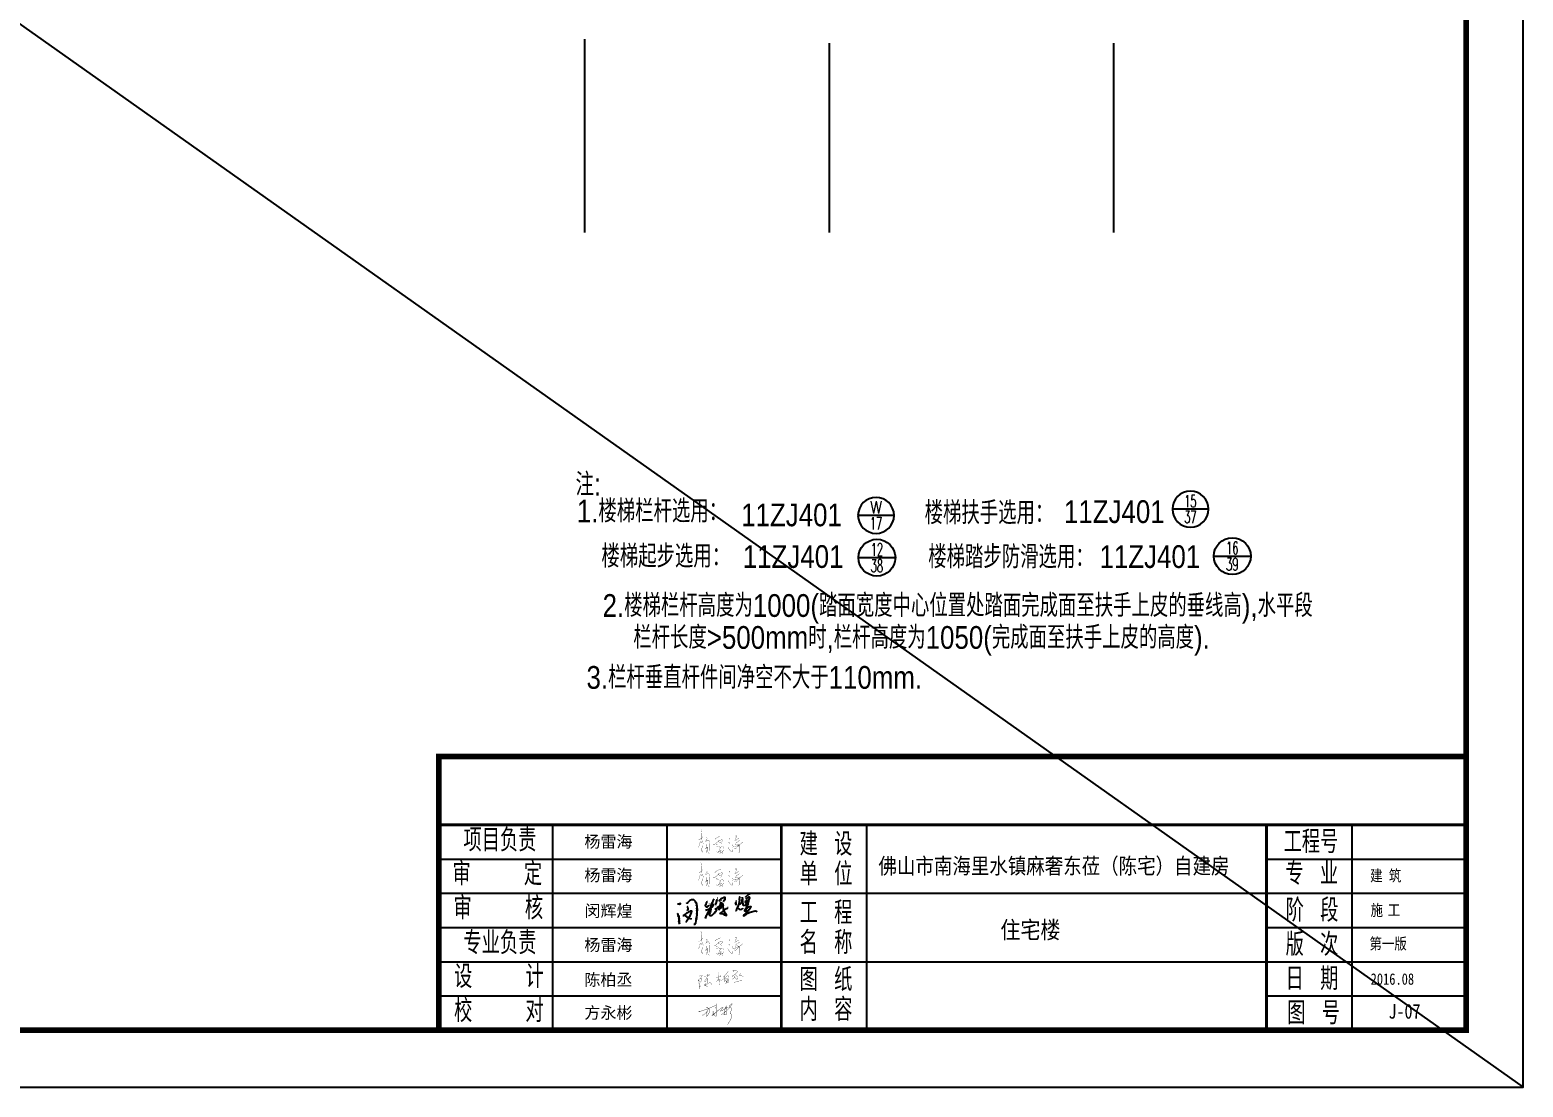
# Model space of a CAD drawing. Extents: x 2265485 to 2764500, y -717688 to -411246.
# Drawn here: x 2684800 to 2711040, y -669941 to -651358 of the extents above; entities that cross this region are included whole.
import ezdxf
from ezdxf.enums import TextEntityAlignment as Align

# ---------------------------------------------------------------- set-up
doc = ezdxf.new("R2010")
doc.units = 0
doc.header["$LTSCALE"] = 1000
doc.header["$MEASUREMENT"] = 0
doc.layers.get('0').update_dxf_attribs({"linetype": 'CONTINUOUS'})
for name, color, linetype in [('AXIS', 151, 'CONTINUOUS'), ('E_WINDOW', 140, 'CONTINUOUS'), ('fa-房名', 4, 'CONTINUOUS'), ('PUB_TEXT', 7, 'CONTINUOUS'), ('PUB_TITLE', 4, 'CONTINUOUS'), ('出图文字', 40, 'CONTINUOUS'), ('图签', 7, 'CONTINUOUS'), ('环宇图框', 4, 'CONTINUOUS')]:
    doc.layers.add(name, color=color, linetype=linetype)
doc.styles.add('_HZTXT', font='txt.shx', dxfattribs={"width": 0.8, "bigfont": 'HZTXT.shx'})
doc.styles.add('COMP', font='complex_.ttf', dxfattribs={"bigfont": 'hztxt'})
doc.styles.add('图签-黑体', font='simhei.ttf', dxfattribs={"width": 0.9})
doc.styles.add('宋体', font='')
doc.styles.add('景森细字体', font='景森细字型.SHX', dxfattribs={"width": 0.85, "bigfont": '景森汉字.shx'})
doc.styles.add('标注字体', font='', dxfattribs={"width": 0.8})
doc.styles.add('黑体', font='simhei.ttf')
doc.styles.get('宋体').set_extended_font_data('SimSun')
doc.styles.get('标注字体').set_extended_font_data('NSimSun')

# ---------------------------------------------------------------- blocks, each defined once
blk = doc.blocks.new('yangleihai')
at = {"linetype": 'Continuous', "const_width": 1}
for points in [[(68069.3, -124096.3), (68071.8, -124098.8), (68073.8, -124112.8), (68073.8, -124130.3)], [(68067.8, -124147.8), (68068.3, -124149.3), (68065.3, -124154.8), (68064.3, -124160.8), (68060.3, -124172.3), (68058.8, -124174.3), (68058.8, -124176.3)], [(68060.8, -124141.8), (68063.8, -124140.8), (68066.3, -124138.3), (68067.3, -124138.3), (68067.3, -124137.3), (68068.3, -124137.3), (68068.3, -124136.3), (68069.8, -124134.8), (68073.8, -124133.3), (68075.3, -124148.8)], [(68079.3, -124127.3), (68076.8, -124129.8), (68073.8, -124130.3), (68073.8, -124133.3)], [(68081.8, -124159.8), (68077.8, -124152.3), (68077.8, -124150.3), (68075.3, -124148.8), (68074.3, -124149.8), (68075.3, -124174.8), (68074.3, -124178.8), (68074.3, -124191.3), (68075.3, -124192.3)], [(68106.8, -124203.2), (68106.8, -124201.7), (68108.3, -124153.3), (68106.8, -124147.3), (68103.8, -124143.3), (68102.3, -124142.8), (68099.3, -124143.3), (68093.8, -124147.8), (68090.8, -124148.3), (68089.3, -124148.8)], [(68090.3, -124183.8), (68093.3, -124173.8), (68095.8, -124175.3), (68095.8, -124179.8), (68097.8, -124181.3), (68097.3, -124187.3), (68095.3, -124189.8), (68093.8, -124195.8), (68092.8, -124196.8), (68092.3, -124201.2)], [(68091.8, -124132.8), (68098.3, -124133.3), (68098.3, -124136.8), (68096.8, -124137.8), (68092.3, -124144.8), (68090.8, -124145.8), (68090.8, -124148.3)], [(68093.3, -124173.8), (68094.3, -124170.8), (68094.8, -124160.8)], [(68095.8, -124175.3), (68098.3, -124173.8), (68098.8, -124174.8), (68100.3, -124174.8), (68100.3, -124172.8), (68098.3, -124173.8)], [(68097.8, -124181.3), (68099.3, -124180.3), (68099.3, -124177.3), (68100.3, -124176.3), (68100.3, -124174.8)], [(68147.2, -124148.3), (68150.7, -124152.3), (68156.7, -124153.3), (68159.7, -124150.8), (68160.7, -124150.8), (68164.7, -124144.8), (68164.2, -124141.3), (68159.2, -124140.8), (68156.2, -124142.8), (68153.2, -124143.3), (68151.7, -124145.3), (68147.2, -124146.8), (68147.2, -124148.3), (68143.2, -124150.8), (68133.2, -124159.3), (68129.7, -124160.3), (68122.7, -124159.8)], [(68130.7, -124137.8), (68132.7, -124137.8), (68134.2, -124138.3)], [(68158.2, -124126.3), (68155.7, -124125.8), (68147.2, -124128.3), (68145.2, -124130.3), (68139.7, -124132.3), (68136.7, -124134.8), (68133.2, -124136.3), (68132.7, -124137.8)], [(68136.7, -124163.8), (68142.7, -124163.8)], [(68148.2, -124167.8), (68143.7, -124170.3), (68138.2, -124171.3)], [(68144.7, -124140.3), (68145.7, -124145.3), (68147.2, -124146.8)], [(68149.7, -124172.3), (68151.7, -124172.3), (68153.7, -124173.8), (68156.2, -124174.3), (68156.2, -124175.8), (68152.2, -124181.8), (68148.2, -124193.3)], [(68166.2, -124193.8), (68168.7, -124184.3), (68168.2, -124181.3), (68169.2, -124174.8), (68167.2, -124171.8), (68161.2, -124170.8), (68159.2, -124171.8), (68157.2, -124174.3), (68156.2, -124174.3)], [(68160.2, -124156.8), (68158.7, -124156.8), (68158.7, -124159.3), (68157.7, -124160.3)], [(68188.2, -124173.8), (68190.2, -124174.8), (68190.7, -124176.3), (68192.2, -124177.3), (68192.2, -124179.8), (68194.7, -124184.3), (68203.7, -124194.3), (68207.2, -124194.8), (68208.7, -124193.3), (68209.7, -124176.3), (68209.2, -124173.8)], [(68190.2, -124152.3), (68193.7, -124153.3), (68197.2, -124156.8), (68197.7, -124159.3)], [(68194.7, -124132.8), (68196.7, -124133.8), (68196.7, -124138.8)], [(68207.7, -124173.3), (68209.2, -124172.8), (68220.2, -124170.8), (68219.2, -124180.3), (68220.2, -124181.3), (68222.7, -124180.8), (68224.2, -124178.8), (68228.2, -124175.8), (68228.7, -124174.3), (68229.7, -124174.3), (68230.7, -124170.8), (68233.7, -124170.3), (68236.7, -124166.8)], [(68209.2, -124172.8), (68210.2, -124163.3)], [(68237.2, -124134.8), (68233.2, -124135.8), (68229.7, -124139.3), (68228.2, -124139.3), (68224.2, -124143.3), (68219.7, -124144.3), (68218.2, -124145.8)], [(68219.7, -124144.3), (68219.7, -124141.3), (68222.2, -124137.8), (68223.2, -124133.3), (68225.2, -124130.3), (68225.2, -124128.8), (68226.7, -124126.8), (68226.7, -124123.8), (68225.2, -124121.8), (68223.2, -124122.3), (68222.7, -124124.3)], [(68221.2, -124169.8), (68220.2, -124170.8)], [(68226.2, -124159.3), (68228.2, -124160.8), (68230.2, -124160.8), (68233.7, -124162.3), (68234.2, -124164.3), (68232.7, -124165.8), (68228.7, -124166.8), (68228.2, -124167.8), (68223.2, -124169.8), (68221.2, -124169.8), (68221.2, -124164.3), (68222.2, -124162.3), (68222.7, -124156.3), (68224.7, -124155.3), (68225.7, -124153.3), (68234.2, -124148.3), (68238.7, -124144.3), (68239.7, -124144.3), (68240.2, -124145.8), (68240.2, -124161.8), (68241.7, -124161.8), (68243.2, -124159.8), (68245.6, -124158.8), (68250.6, -124154.3), (68253.1, -124153.3), (68253.1, -124152.3), (68255.1, -124150.3)], [(68221.7, -124124.3), (68222.7, -124124.3), (68223.2, -124126.3)], [(68235.2, -124164.8), (68234.2, -124164.3)], [(68235.7, -124163.8), (68239.7, -124162.8), (68239.7, -124166.8), (68239.7, -124171.8), (68240.7, -124174.3), (68241.2, -124184.3), (68240.2, -124197.7), (68239.7, -124198.7), (68237.7, -124198.7), (68236.2, -124197.2), (68235.2, -124197.2)], [(68236.7, -124166.3), (68236.7, -124166.8), (68235.2, -124165.8), (68235.2, -124164.8), (68236.2, -124164.8), (68236.7, -124166.3), (68239.7, -124166.8)], [(68074.8, -124199.2), (68075.3, -124192.3), (68076.8, -124190.8), (68076.8, -124189.3)], [(68106.8, -124201.7), (68103.3, -124199.7), (68102.3, -124195.3), (68101.3, -124194.8), (68098.3, -124187.3), (68097.3, -124187.3)], [(68139.2, -124192.3), (68140.7, -124195.8), (68142.7, -124197.2), (68145.7, -124196.8), (68146.7, -124194.3), (68148.2, -124193.3), (68148.7, -124194.3), (68151.7, -124194.3), (68152.2, -124193.3), (68156.7, -124192.3)], [(68164.7, -124203.7), (68166.2, -124194.3), (68164.2, -124193.8), (68159.2, -124196.8), (68156.2, -124197.2), (68153.2, -124201.2), (68150.7, -124202.7)], [(68156.2, -124183.8), (68157.7, -124189.3), (68156.7, -124192.3), (68156.2, -124197.2)], [(68157.7, -124189.3), (68160.2, -124188.8), (68162.7, -124186.8)]]:
    blk.add_lwpolyline(points, dxfattribs=at)
blk = doc.blocks.new('chengbaicheng')
at = {"linetype": 'Continuous', "const_width": 1}
for points in [[(68218.2, -124379.1), (68216.7, -124379.6), (68214.7, -124377.6), (68216.2, -124376.1), (68219.2, -124376.1), (68218.2, -124379.1), (68220.2, -124378.6)], [(68223.2, -124395.1), (68223.2, -124393.6), (68224.7, -124392.1), (68225.7, -124392.1), (68233.7, -124383.1), (68233.7, -124379.6), (68232.7, -124378.1), (68227.2, -124376.1), (68219.2, -124376.1)], [(68063.3, -124422.6), (68062.3, -124422.6), (68062.3, -124419.6), (68064.8, -124417.1), (68065.8, -124418.1), (68065.8, -124419.6)], [(68067.8, -124432.6), (68068.8, -124431.1), (68068.8, -124428.1), (68067.8, -124427.1), (68067.8, -124424.6), (68067.3, -124420.1), (68065.8, -124419.6), (68063.3, -124422.6), (68062.8, -124429.6), (68064.3, -124432.1), (68067.8, -124432.6), (68068.3, -124445)], [(68068.8, -124428.1), (68071.8, -124427.1), (68072.8, -124425.1), (68074.8, -124423.6), (68077.3, -124418.1), (68077.3, -124411.6), (68072.8, -124411.1), (68070.8, -124411.6), (68069.3, -124413.1), (68066.8, -124413.6), (68065.3, -124415.1), (68064.8, -124417.1)], [(68066.3, -124399.6), (68066.3, -124401.1), (68068.8, -124401.6), (68068.8, -124399.6), (68069.8, -124398.1), (68077.8, -124396.6), (68077.8, -124398.1), (68079.3, -124399.1), (68075.8, -124405.6), (68073.8, -124407.1), (68072.8, -124411.1)], [(68067.8, -124424.6), (68066.8, -124424.6)], [(68071.3, -124445), (68071.8, -124442.6)], [(68079.3, -124398.6), (68080.3, -124396.6), (68077.8, -124396.6)], [(68089.3, -124403.6), (68091.3, -124404.1), (68097.8, -124400.1), (68103.3, -124399.6), (68102.8, -124403.1), (68101.3, -124405.1), (68099.8, -124409.6)], [(68091.3, -124424.6), (68089.3, -124425.6)], [(68095.3, -124438.6), (68095.8, -124437.1), (68098.8, -124436.1), (68099.3, -124435.1), (68102.3, -124434.6), (68102.8, -124443.1), (68101.3, -124447.5), (68098.8, -124447), (68096.3, -124443.6), (68096.3, -124441.6), (68095.3, -124438.6), (68093.3, -124438.6), (68092.8, -124441.6), (68090.3, -124441.6), (68090.3, -124439.1), (68091.8, -124438.1), (68093.3, -124438.6)], [(68101.3, -124420.6), (68097.3, -124421.1), (68094.8, -124423.1), (68094.8, -124424.1), (68091.3, -124424.6), (68091.8, -124420.6), (68096.3, -124415.1), (68098.8, -124410.1), (68099.8, -124409.6), (68102.3, -124411.6), (68100.8, -124416.1), (68101.3, -124418.6), (68101.3, -124420.6), (68102.3, -124423.1), (68101.8, -124426.1), (68102.8, -124432.6)], [(68095.8, -124437.1), (68094.8, -124436.1), (68094.8, -124434.6), (68092.3, -124434.6), (68091.8, -124438.1)], [(68096.3, -124441.6), (68098.3, -124441.6)], [(68101.3, -124418.6), (68105.3, -124417.6), (68104.8, -124412.6), (68102.3, -124411.6)], [(68121.2, -124439.6), (68121.7, -124435.1), (68117.3, -124430.6), (68111.8, -124430.1), (68102.8, -124432.6), (68102.3, -124434.6)], [(68104.8, -124397.6), (68109.8, -124397.6), (68111.8, -124396.1), (68110.8, -124394.1), (68108.3, -124391.6), (68105.3, -124391.6), (68104.8, -124397.6), (68103.3, -124399.6)], [(68104.3, -124391.1), (68105.3, -124391.6)], [(68140.7, -124409.1), (68142.2, -124409.1), (68145.7, -124406.1), (68149.7, -124404.6), (68153.2, -124404.6), (68153.7, -124410.6), (68152.7, -124411.6), (68152.7, -124413.1), (68150.7, -124414.6)], [(68147.2, -124419.6), (68148.2, -124415.1), (68150.7, -124414.6), (68151.2, -124416.6), (68153.2, -124417.1), (68150.2, -124419.1), (68147.2, -124419.6), (68145.2, -124422.1), (68144.7, -124424.1), (68142.7, -124425.6), (68141.7, -124428.1)], [(68150.7, -124386.1), (68151.2, -124390.6), (68152.2, -124392.1), (68153.2, -124403.6), (68161.2, -124402.1)], [(68154.2, -124417.1), (68153.7, -124414.1), (68152.7, -124413.1)], [(68153.2, -124404.6), (68153.2, -124403.6)], [(68156.2, -124440.1), (68154.2, -124417.1), (68160.7, -124417.6), (68162.2, -124418.6), (68168.2, -124417.6), (68173.7, -124412.6), (68178.2, -124410.1), (68179.2, -124413.6), (68179.2, -124426.1)], [(68158.7, -124398.1), (68160.2, -124399.1), (68161.2, -124402.1), (68163.2, -124402.1)], [(68171.2, -124406.6), (68175.2, -124402.6), (68177.7, -124402.1), (68178.7, -124409.6), (68181.7, -124409.6)], [(68194.7, -124382.1), (68192.2, -124382.1), (68191.2, -124384.6), (68186.2, -124390.1), (68184.7, -124393.1), (68183.2, -124393.6), (68178.7, -124398.6), (68177.7, -124402.1)], [(68184.2, -124435.1), (68183.7, -124433.1), (68185.2, -124432.6), (68185.7, -124430.6), (68189.2, -124430.1), (68191.2, -124429.1), (68192.2, -124427.6), (68195.2, -124427.1), (68196.2, -124424.6), (68194.2, -124399.6), (68193.2, -124398.1), (68190.7, -124398.6), (68187.7, -124401.1), (68181.7, -124409.6), (68181.7, -124412.6), (68179.2, -124413.6)], [(68187.7, -124424.1), (68189.7, -124419.1), (68191.2, -124418.1), (68191.7, -124413.6), (68190.7, -124411.6), (68187.7, -124411.6), (68184.7, -124414.1), (68183.7, -124421.1), (68185.7, -124423.1), (68187.2, -124423.1), (68187.2, -124424.1), (68187.7, -124424.1), (68187.7, -124425.1), (68185.7, -124428.1), (68185.7, -124430.6)], [(68192.2, -124427.6), (68191.2, -124426.1), (68187.7, -124425.1)], [(68215.2, -124399.6), (68215.2, -124402.1), (68213.7, -124402.6), (68213.7, -124399.6), (68215.2, -124399.6), (68222.2, -124400.1), (68223.7, -124401.6), (68223.2, -124407.6), (68221.7, -124407.6), (68220.2, -124409.1), (68217.7, -124409.6), (68211.7, -124414.1)], [(68220.7, -124430.1), (68222.7, -124429.6), (68223.7, -124431.1)], [(68221.7, -124395.1), (68223.2, -124395.1), (68227.2, -124396.1), (68232.2, -124400.6), (68233.7, -124403.1), (68234.7, -124407.1), (68234.7, -124412.1), (68232.7, -124414.6), (68229.7, -124413.6), (68225.7, -124408.6), (68223.2, -124407.6)], [(68254.1, -124419.6), (68251.6, -124421.1), (68239.2, -124422.6), (68236.7, -124424.1), (68227.2, -124426.1), (68224.2, -124427.6), (68222.7, -124429.6)], [(68248.6, -124386.6), (68247.1, -124392.6), (68244.1, -124395.1), (68242.7, -124400.1), (68253.6, -124399.1), (68257.1, -124401.1), (68261.1, -124405.6)], [(68068.3, -124446.5), (68070.8, -124446.5), (68071.3, -124445), (68068.3, -124445), (68068.3, -124446.5), (68068.8, -124455)], [(68070.3, -124455), (68068.8, -124455), (68068.3, -124456.5)]]:
    blk.add_lwpolyline(points, dxfattribs=at)
blk = doc.blocks.new('方永彬')
at = {"linetype": 'Continuous', "const_width": 0.009}
for points in [[(0.407119, 0.439588), (0.394631, 0.439588), (0.389635, 0.434593), (0.374649, 0.437091), (0.374649, 0.4271), (0.389635, 0.429598), (0.404621, 0.429598), (0.407119, 0.439588), (0.449579, 0.447081), (0.464565, 0.454574), (0.499532, 0.462067), (0.519514, 0.472058), (0.604434, 0.499532), (0.60943, 0.504528), (0.631909, 0.509523), (0.636904, 0.514518), (0.654388, 0.514518), (0.649392, 0.494537), (0.624416, 0.454574), (0.621918, 0.437091)], [(0.474556, 0.337184), (0.484546, 0.327194), (0.494537, 0.324696), (0.519514, 0.337184), (0.541993, 0.354668), (0.541993, 0.359663), (0.546988, 0.359663), (0.604434, 0.419607), (0.60943, 0.434593), (0.621918, 0.437091), (0.621918, 0.419607), (0.616923, 0.417109), (0.594444, 0.332189), (0.594444, 0.297222), (0.599439, 0.292226), (0.611927, 0.294724), (0.614425, 0.302217), (0.624416, 0.307212), (0.626913, 0.317203), (0.636904, 0.324696), (0.649392, 0.349673), (0.659383, 0.357166), (0.659383, 0.364659), (0.676866, 0.39463), (0.689355, 0.437091), (0.689355, 0.479551), (0.676866, 0.507025), (0.66188, 0.519514), (0.66188, 0.527007), (0.681862, 0.529504), (0.691852, 0.536997), (0.701843, 0.536997), (0.704341, 0.541993), (0.724322, 0.546988), (0.766782, 0.569467), (0.779271, 0.571965), (0.831722, 0.596941), (0.876679, 0.611927), (0.891665, 0.611927), (0.891665, 0.57696)], [(0.586951, 0.569467), (0.626913, 0.551983), (0.649392, 0.5345), (0.659383, 0.532002), (0.664689, 0.521387), (0.654388, 0.514518)], [(0.799252, 0.377147), (0.804247, 0.377147), (0.804247, 0.38464), (0.809243, 0.389635), (0.814238, 0.4271), (0.80175, 0.429598), (0.784266, 0.419607), (0.784266, 0.397128), (0.796754, 0.377147), (0.799252, 0.377147), (0.799252, 0.362161), (0.786764, 0.349673), (0.781055, 0.326837), (0.771775, 0.322198), (0.779271, 0.322198), (0.781768, 0.327194), (0.784266, 0.339682), (0.791759, 0.337184), (0.791759, 0.332189), (0.796754, 0.332189), (0.809243, 0.344677), (0.819233, 0.347175), (0.831722, 0.329691), (0.859196, 0.307212), (0.874182, 0.299719), (0.891665, 0.299719), (0.896661, 0.312208), (0.899158, 0.349673), (0.904154, 0.357166), (0.904154, 0.4271), (0.906651, 0.444584), (0.906651, 0.556979), (0.901656, 0.574462), (0.891665, 0.57696), (0.884172, 0.571965), (0.861694, 0.529504)], [(0.896661, 0.666876), (0.904154, 0.66188), (0.899158, 0.621918), (0.891665, 0.611927)], [(0.906651, 0.444584), (0.924135, 0.447081), (0.924135, 0.452077), (0.931628, 0.454574), (0.949112, 0.474556), (0.9616, 0.479551), (0.974088, 0.494537), (0.981581, 0.494537), (0.996567, 0.509523), (1.00406, 0.509523), (1.00406, 0.514518), (1.059009, 0.549486), (1.076492, 0.556979), (1.088981, 0.556979), (1.086483, 0.541993), (1.07899, 0.539495), (1.064004, 0.517016), (1.049018, 0.507025), (1.049018, 0.50203), (1.009056, 0.462067), (1.009056, 0.444584), (1.039028, 0.452077), (1.051516, 0.462067), (1.069, 0.467063), (1.07899, 0.477053), (1.101469, 0.487044), (1.131441, 0.509523), (1.146427, 0.509523), (1.146427, 0.509523), (1.138934, 0.452077), (1.138934, 0.404621), (1.12145, 0.402123), (1.086483, 0.374649), (1.076492, 0.372151), (1.071497, 0.362161), (1.061507, 0.362161), (1.056511, 0.359663), (1.056511, 0.354668), (1.029037, 0.35217), (1.029037, 0.359663)], [(1.098971, 0.354668), (1.138934, 0.354668), (1.138934, 0.404621), (1.138934, 0.422105), (1.15392, 0.424602), (1.171404, 0.442086), (1.193883, 0.454574), (1.19638, 0.382142), (1.18639, 0.359663), (1.178897, 0.35217), (1.146427, 0.349673), (1.13951, 0.354284), (1.136436, 0.329691)], [(1.193883, 0.454574), (1.19638, 0.46956), (1.188887, 0.499532), (1.191385, 0.514518), (1.18639, 0.5345), (1.188887, 0.546988), (1.188887, 0.554481), (1.176399, 0.554481), (1.176399, 0.554481), (1.171404, 0.561974), (1.148925, 0.569467), (1.146427, 0.524509), (1.161413, 0.524509), (1.168906, 0.532002), (1.18639, 0.5345)], [(1.191385, 0.606932), (1.18639, 0.594443), (1.189351, 0.547054), (1.241338, 0.554481)], [(1.19638, 0.46956), (1.206371, 0.472058), (1.218859, 0.482049), (1.221357, 0.489542), (1.226352, 0.489542), (1.233845, 0.499532), (1.241338, 0.50203), (1.246333, 0.514518), (1.258822, 0.524509), (1.288794, 0.561974), (1.273808, 0.57696), (1.273808, 0.599439), (1.288794, 0.61942), (1.296287, 0.621918), (1.31377, 0.641899), (1.341245, 0.659383), (1.353733, 0.659383), (1.348738, 0.641899), (1.338747, 0.634406), (1.291291, 0.564471), (1.291291, 0.559476), (1.336249, 0.536997), (1.34624, 0.517016), (1.338747, 0.482049), (1.333752, 0.479551), (1.333752, 0.472058), (1.323761, 0.452077), (1.318766, 0.449579), (1.298784, 0.414612), (1.298784, 0.389635), (1.323761, 0.362161), (1.341245, 0.324696), (1.341245, 0.289729), (1.333752, 0.252264), (1.31377, 0.214799), (1.311273, 0.199813), (1.30378, 0.194817), (1.293789, 0.169841), (1.248831, 0.097409), (1.241338, 0.077427), (1.231348, 0.069934), (1.221357, 0.047455), (1.221357, 0.047455), (1.221357, 0.047455), (1.221357, 0.047455), (1.221357, 0.047455)], [(0.904154, 0.4271), (0.881675, 0.417109), (0.879177, 0.409616), (0.869186, 0.399626), (0.864191, 0.399626), (0.816736, 0.349673), (0.809243, 0.354668), (0.809243, 0.359663), (0.799252, 0.362161)]]:
    blk.add_lwpolyline(points, dxfattribs=at)
blk = doc.blocks.new('A$C07F9359A')
at = {"layer": '图签', "linetype": 'Continuous'}
for points in [[(1589, 673), (1559, 663), (1489, 596)], [(37, 450), (3, 447)], [(43, 457), (37, 457), (37, 450)], [(37, 450), (43, 450), (43, 457)], [(57, 457), (63, 457), (63, 463), (43, 457)], [(217, 480), (217, 473), (207, 473), (207, 480)], [(217, 480), (213, 483)], [(227, 393), (220, 390), (227, 343), (213, 300)], [(403, 483), (397, 510), (360, 543), (307, 543), (270, 530), (217, 480)], [(403, 483), (410, 483), (410, 473)], [(410, 473), (403, 477), (403, 483)], [(410, 473), (420, 450), (420, 427)], [(423, 417), (417, 420), (420, 427)], [(420, 427), (423, 417)], [(423, 417), (427, 360)], [(430, 343), (423, 347), (427, 360)], [(427, 360), (433, 357), (430, 343)], [(430, 330), (427, 310)], [(430, 343), (430, 330)], [(433, 310), (430, 330)], [(620, 427), (610, 417), (616, 410)], [(620, 443), (613, 440), (620, 427)], [(616, 410), (620, 427)], [(616, 410), (616, 403), (633, 390), (656, 393), (666, 407), (676, 407), (680, 420)], [(703, 343), (693, 343), (656, 323), (616, 310)], [(660, 500), (650, 500), (630, 473), (620, 443)], [(620, 443), (623, 433)], [(690, 430), (686, 423)], [(703, 343), (700, 323), (690, 313), (686, 300)], [(716, 367), (703, 343)], [(706, 457), (706, 450)], [(853, 347), (856, 323), (836, 283), (823, 273), (803, 243), (790, 237), (756, 203), (743, 197), (716, 197), (706, 207), (706, 237), (723, 273), (723, 283), (733, 297), (740, 340), (726, 337), (716, 327), (716, 320)], [(716, 367), (736, 370), (746, 383), (760, 390), (783, 423), (783, 460)], [(746, 433), (743, 417), (736, 417), (726, 387), (716, 380), (716, 367)], [(753, 447), (743, 443), (746, 433)], [(746, 433), (753, 437), (753, 447)], [(756, 467), (753, 447)], [(763, 480), (756, 477), (756, 467)], [(756, 467), (763, 470), (763, 480)], [(796, 570), (793, 553), (776, 526), (776, 513), (766, 500), (763, 480)], [(853, 347), (836, 337), (823, 337)], [(826, 407), (830, 403)], [(836, 457), (830, 417)], [(843, 467), (836, 467), (836, 457)], [(836, 457), (843, 460), (843, 467)], [(856, 516), (843, 467)], [(856, 357), (853, 363)], [(856, 357), (853, 347)], [(856, 516), (860, 516), (863, 530), (856, 526), (856, 516)], [(926, 410), (913, 407), (896, 383), (890, 383), (863, 357), (856, 357)], [(866, 546), (863, 546), (860, 533), (870, 536), (866, 546)], [(866, 553), (866, 546)], [(890, 583), (880, 580)], [(906, 347), (906, 330), (926, 337), (953, 373), (960, 373), (963, 387)], [(913, 357), (906, 353), (906, 347)], [(906, 347), (913, 350), (913, 357)], [(1013, 500), (1036, 546), (1046, 556), (1050, 596), (1023, 600), (963, 566), (946, 546), (940, 546), (910, 510)], [(926, 410), (926, 390), (916, 377), (913, 357)], [(933, 423), (926, 410)], [(953, 503), (933, 423)], [(933, 423), (950, 427), (950, 437), (980, 463), (980, 470), (990, 473), (990, 480)], [(963, 530), (956, 523)], [(966, 390), (960, 390), (963, 387)], [(963, 387), (966, 390)], [(966, 390), (973, 393), (973, 400)], [(973, 400), (970, 403)], [(973, 400), (983, 410), (990, 410)], [(990, 410), (990, 417), (1000, 423)], [(1000, 423), (1000, 410), (993, 410), (1006, 330), (1016, 317)], [(1000, 423), (1003, 450), (996, 450)], [(1016, 317), (1033, 320), (1036, 327), (1080, 353), (1090, 353), (1090, 363)], [(1110, 370), (1100, 367)], [(1320, 370), (1313, 367), (1300, 340), (1296, 320), (1280, 303), (1273, 303)], [(1283, 483), (1276, 480), (1276, 470)], [(1276, 470), (1283, 470)], [(1280, 457), (1276, 470)], [(1283, 470), (1280, 457)], [(1280, 457), (1280, 440), (1290, 440), (1293, 447)], [(1283, 526), (1293, 520)], [(1283, 500), (1283, 483)], [(1283, 470), (1283, 483)], [(1320, 383), (1306, 393)], [(1363, 590), (1356, 560), (1360, 536), (1346, 457), (1320, 383)], [(1320, 383), (1320, 370)], [(1320, 370), (1353, 343), (1386, 333), (1413, 337), (1436, 353), (1436, 360)], [(1370, 603), (1363, 603), (1363, 590)], [(1363, 590), (1370, 593), (1370, 603)], [(1413, 513), (1403, 480), (1380, 447), (1366, 450), (1363, 463)], [(1370, 610), (1370, 603)], [(1410, 603), (1410, 600)], [(1416, 523), (1413, 513)], [(1413, 513), (1420, 516), (1416, 523)], [(1463, 427), (1453, 417), (1446, 430), (1436, 526), (1430, 536), (1416, 533), (1416, 523)], [(1423, 600), (1426, 590), (1420, 556)], [(1420, 556), (1436, 556), (1436, 550), (1423, 540), (1420, 556)], [(1496, 337), (1489, 337), (1470, 313), (1470, 307), (1506, 297)], [(1476, 590), (1476, 586)], [(1483, 423), (1476, 423)], [(1486, 506), (1480, 506)], [(1483, 423), (1489, 423), (1496, 437)], [(1486, 433), (1483, 423)], [(1546, 530), (1486, 506)], [(1486, 506), (1486, 496), (1506, 477), (1516, 473)], [(1489, 440), (1486, 433)], [(1516, 473), (1503, 453), (1493, 450), (1489, 440)], [(1496, 437), (1489, 440)], [(1569, 530), (1586, 590), (1583, 606), (1563, 606), (1513, 576), (1496, 560)], [(1496, 437), (1509, 440), (1529, 460)], [(1503, 343), (1496, 343), (1496, 337)], [(1496, 337), (1506, 333)], [(1503, 343), (1506, 357)], [(1506, 333), (1503, 343)], [(1553, 463), (1549, 440), (1519, 390), (1519, 380), (1506, 377), (1506, 357)], [(1506, 357), (1539, 373), (1549, 383), (1559, 383), (1559, 390), (1586, 400), (1613, 400), (1613, 383), (1596, 367), (1593, 353), (1579, 337), (1563, 327), (1553, 307), (1536, 293), (1536, 283)], [(1506, 297), (1506, 333)], [(1516, 473), (1523, 490), (1543, 510), (1546, 530)], [(1529, 460), (1526, 467), (1519, 467)], [(1529, 460), (1553, 463)], [(1569, 530), (1546, 530)], [(1553, 463), (1559, 500)], [(1559, 500), (1556, 510), (1566, 510)], [(1566, 510), (1559, 500)], [(1566, 510), (1569, 530)], [(0, 247), (0, 240), (7, 240), (10, 217)], [(7, 260), (7, 257)], [(10, 217), (10, 207), (17, 203)], [(17, 203), (17, 213)], [(17, 203), (20, 190)], [(23, 177), (17, 180), (20, 190)], [(20, 190), (30, 190), (30, 177)], [(30, 177), (23, 177)], [(23, 177), (23, 170)], [(23, 170), (33, 170)], [(33, 163), (27, 163), (23, 170)], [(33, 150), (27, 147), (27, 137), (37, 133)], [(33, 170), (30, 177)], [(37, 133), (37, 117), (30, 117), (30, 100), (37, 97)], [(33, 170), (33, 163)], [(33, 163), (33, 150)], [(37, 133), (33, 150)], [(40, 87), (33, 83), (33, 77)], [(33, 77), (40, 77)], [(33, 67), (33, 77)], [(40, 67), (33, 67)], [(33, 67), (37, 57)], [(37, 57), (33, 43), (40, 40), (37, 30), (43, 13)], [(37, 97), (40, 103)], [(37, 97), (40, 87)], [(37, 57), (43, 60), (40, 67)], [(40, 77), (40, 87)], [(40, 77), (40, 67)], [(293, 237), (303, 247), (313, 297), (280, 297), (263, 283), (253, 283), (227, 270), (220, 260), (207, 257), (157, 217), (140, 197), (120, 190)], [(247, 143), (213, 160), (200, 177), (190, 180), (183, 193), (177, 193), (173, 203)], [(177, 77), (177, 73)], [(243, 137), (200, 70), (187, 57), (180, 57)], [(287, 227), (270, 193), (270, 183), (263, 170), (253, 163), (253, 150), (247, 143)], [(247, 143), (263, 140), (270, 133), (307, 130)], [(293, 237), (287, 237), (287, 227)], [(287, 227), (293, 227), (293, 237)], [(410, 113), (410, 103), (403, 100), (397, 27), (380, 3), (357, 0)], [(417, 150), (410, 147), (410, 133)], [(410, 133), (420, 133)], [(410, 123), (410, 133)], [(417, 123), (410, 123)], [(410, 123), (410, 113)], [(410, 113), (417, 117), (417, 123)], [(423, 190), (417, 187), (417, 173)], [(417, 173), (427, 180), (423, 190)], [(417, 173), (417, 150)], [(420, 133), (417, 150)], [(420, 133), (417, 123)], [(427, 270), (423, 257)], [(423, 257), (433, 257), (433, 267), (427, 270)], [(423, 257), (423, 247)], [(423, 247), (423, 233)], [(423, 233), (423, 247)], [(423, 233), (430, 223), (423, 217), (423, 190)], [(427, 310), (433, 310)], [(427, 300), (427, 310)], [(433, 300), (427, 300)], [(427, 300), (427, 287)], [(427, 287), (433, 290), (433, 300)], [(427, 287), (427, 270)], [(433, 310), (433, 300)], [(616, 160), (620, 150), (613, 147)], [(613, 147), (616, 160)], [(613, 147), (616, 133)], [(680, 287), (676, 273), (670, 273), (670, 263), (650, 237), (643, 213), (630, 200), (626, 177), (620, 177), (616, 160)], [(686, 300), (680, 297), (680, 287)], [(680, 287), (686, 290), (686, 300)], [(710, 317), (710, 310)], [(946, 247), (926, 237)], [(1016, 303), (1003, 300), (996, 290), (990, 290), (953, 260), (946, 247)], [(946, 247), (996, 237), (1026, 217), (1076, 200), (1076, 217), (1046, 253), (1023, 300), (1016, 303)], [(1016, 317), (1016, 303)], [(1486, 240), (1463, 217), (1453, 197), (1480, 203), (1549, 250), (1596, 273), (1706, 303), (1739, 297), (1739, 287), (1723, 277)], [(1493, 247), (1486, 240)], [(1486, 240), (1493, 240), (1493, 247)], [(1526, 283), (1523, 273), (1509, 267), (1506, 257), (1493, 247)], [(1526, 283), (1506, 297)], [(1536, 283), (1526, 283)], [(1536, 283), (1553, 283)]]:
    blk.add_lwpolyline(points, dxfattribs=at)
blk = doc.blocks.new('vcfgvc')
at = {"layer": '环宇图框'}
for p, q in [((-9027, 18), (-9027, 2425)), ((0, 7), (0, 2432)), ((-8024, 25), (-8024, 1823)), ((-8024, 18), (-8024, 1816)), ((-7021, 25), (-7021, 1823)), ((-7021, 18), (-7021, 1816)), ((-6018, 18), (-6018, 1823)), ((-6018, 11), (-6018, 1816)), ((-5266, 25), (-5266, 1823)), ((-1755, 25), (-1755, 1823)), ((-1003, 25), (-1003, 1823)), ((-9027, 1522), (-6018, 1522)), ((-1755, 1522), (0, 1522)), ((-9027, 1222), (0, 1222)), ((-9027, 921), (-6018, 921)), ((-1755, 921), (0, 921)), ((-9027, 620), (0, 620)), ((-9027, 319), (-6018, 319)), ((-1755, 319), (0, 319)), ((-1755, 18), (0, 18))]:
    blk.add_line(p, q, dxfattribs=at)
for points, const_width in [([(-9027, 25), (-9027, 2425), (0, 2425)], 50.1), ([(-9027, 1823), (0, 1823)], 25.1), ([(-6018, 1823), (-6018, 25)], 25.1), ([(-6018, 1816), (-6018, 18)], 25.1), ([(-1755, 1823), (-1755, 25)], 25.1)]:
    blk.add_lwpolyline(points, dxfattribs=dict(at, const_width=const_width))
blk.add_lwpolyline([(-9027, 2425), (0, 2425), (0, 18), (-9027, 18)], close=True, dxfattribs=at)
at = {"xscale": 2, "yscale": 2, "zscale": 2}
for name, p in [('yangleihai', (-142864, 249974)), ('yangleihai', (-142864, 249683)), ('yangleihai', (-142864, 249081)), ('chengbaicheng', (-142873, 249295))]:
    blk.add_blockref(name, p, dxfattribs=at)
at = {"linetype": 'Continuous', "xscale": 300.0000000000001, "yscale": 300.0000000000001, "zscale": 300.0000000000001}
blk.add_blockref('方永彬', (-6856, 52), dxfattribs=at)
at = {"layer": '图签', "xscale": 0.4, "yscale": 0.4, "zscale": 0.4}
blk.add_blockref('A$C07F9359A', (-6930, 946), dxfattribs=at)
at = {"layer": 'PUB_TEXT', "style": '宋体'}
for s, p in [('杨雷海', (-7748, 1624)), ('杨雷海', (-7748, 1329)), ('杨雷海', (-7748, 716)), ('陈柏丞', (-7748, 410)), ('方永彬', (-7748, 120))]:
    blk.add_text(s, height=103.3, dxfattribs=at).set_placement(p)
at = {"layer": '图签', "style": '宋体'}
blk.add_text('闵辉煌', height=103.3, dxfattribs=at).set_placement((-7747, 1015))
at = {"layer": '环宇图框'}
for s, height, style, width, p in [('项目负责', 200.6, '_HZTXT', 0.8, (-8811, 1589)), ('建 设', 200.6, '_HZTXT', 0.8, (-5857, 1553)), ('工程号', 200.6, '_HZTXT', 0.8, (-1605, 1574)), ('审   定', 200.6, '_HZTXT', 0.8, (-8907, 1292)), ('单 位', 200.6, '_HZTXT', 0.8, (-5857, 1290)), ('佛山市南海里水镇麻奢东莅（陈宅）自建房', 140, '黑体', 0.85, (-5164, 1392)), ('专 业', 200.6, '_HZTXT', 0.8, (-1589, 1296)), ('建 筑', 100.3, '图签-黑体', 0.8, (-844, 1327)), ('审   核', 200.6, '_HZTXT', 0.8, (-8898, 991)), ('阶 段', 200.6, '_HZTXT', 0.8, (-1587, 972)), ('工 程', 200.6, '_HZTXT', 0.8, (-5857, 951)), ('施', 100, '图签-黑体', 0.8, (-840, 1024)), ('工', 100, '图签-黑体', 0.8, (-689, 1024)), ('住宅楼', 151.6, '黑体', 0.85, (-4093, 824)), ('专业负责', 200.6, '_HZTXT', 0.8, (-8811, 686)), ('名 称', 200.6, '_HZTXT', 0.8, (-5857, 688)), ('版 次', 200.6, '_HZTXT', 0.8, (-1587, 672)), ('第一版 ', 100.3, '图签-黑体', 0.8, (-850, 729)), ('设   计', 200.6, '_HZTXT', 0.8, (-8893, 390)), ('图 纸', 200.6, '_HZTXT', 0.8, (-5857, 363)), ('日 期', 200.6, '_HZTXT', 0.8, (-1587, 371)), ('2016.08', 100.3, '图签-黑体', 0.8, (-840, 418)), ('校   对', 200.6, '_HZTXT', 0.8, (-8893, 89)), ('内 容', 200.6, '_HZTXT', 0.8, (-5857, 100)), ('图 号', 200.6, '_HZTXT', 0.8, (-1573, 70))]:
    blk.add_text(s, height=height, dxfattribs=dict(at, style=style, width=width)).set_placement(p)
blk = doc.blocks.new('_INDEX')
blk.add_line((-0.5, 0), (0.5, 0))
blk.add_circle((0, 0), 0.5)
at = {"style": 'COMP'}
for tag, width, p, p2 in [('1', 1.388087, (-0.17, 0.05), (0.17, 0.05)), ('-', 0.84274, (-0.17, -0.39), (0.17, -0.39))]:
    blk.add_attdef(tag, text='', height=0.34, dxfattribs=dict(at, width=width)).set_placement(p, p2, align=Align.FIT)

msp = doc.modelspace()

# ---------------------------------------------------------------- linework, layer by layer
at = {"layer": 'AXIS'}
for p, q in [((2694544.1, -651521.6), (2694544.1, -654921.8)), ((2698844.1, -651592.2), (2698844.1, -654921.8)), ((2703844.1, -651592.2), (2703844.1, -654921.8))]:
    msp.add_line(p, q, dxfattribs=at)
at = {"layer": 'E_WINDOW'}
msp.add_line((2651640, -627941.2), (2711040, -669941.2), dxfattribs=at)
at = {"layer": 'PUB_TITLE'}
msp.add_lwpolyline([(2651640, -669941.2), (2711040, -669941.2), (2711040, -627941.2), (2651640, -627941.2)], close=True, dxfattribs=at)
at = {"layer": 'PUB_TITLE', "color": 7}
msp.add_lwpolyline([(2651640, -669941.2), (2711040, -669941.2), (2711040, -627941.2), (2651640, -627941.2)], close=True, dxfattribs=at)
at = {"layer": 'PUB_TITLE', "const_width": 100}
msp.add_lwpolyline([(2654140, -668941.2), (2710040, -668941.2), (2710040, -628941.2), (2654140, -628941.2)], close=True, dxfattribs=at)
at = {"layer": 'PUB_TITLE', "color": 7, "const_width": 100}
msp.add_lwpolyline([(2654140, -668941.2), (2710040, -668941.2), (2710040, -628941.2), (2654140, -628941.2)], close=True, dxfattribs=at)

# ---------------------------------------------------------------- block references
at = {"xscale": 2, "yscale": 2, "zscale": 2}
msp.add_blockref('vcfgvc', (2710040, -668977.1), dxfattribs=at)
at = {"layer": 'fa-房名', "color": 4}
ref = msp.add_blockref('_INDEX', (2699668.8, -659891.7), dxfattribs=dict(at, xscale=-633.6000000002095, yscale=633.5999999998603, zscale=633.5999999999998))
ref.add_attrib('1', 'W', dxfattribs={"layer": '0', "height": 215.4, "style": 'COMP', "width": 0.877353}).set_placement((2699561.1, -659860), (2699776.5, -659860), align=Align.FIT)
ref.add_attrib('-', '17', dxfattribs={"layer": '0', "height": 215.42, "style": 'COMP', "width": 0.597514}).set_placement((2699561.1, -660138.8), (2699776.5, -660138.8), align=Align.FIT)
ref = msp.add_blockref('_INDEX', (2705193, -659781.2), dxfattribs=dict(at, xscale=-633.6000000002095, yscale=633.5999999998603, zscale=633.5999999999998))
ref.add_attrib('1', '15', dxfattribs={"layer": '0', "height": 215.42, "style": 'COMP', "width": 0.597514}).set_placement((2705085.3, -659749.6), (2705300.7, -659749.6), align=Align.FIT)
ref.add_attrib('-', '37', dxfattribs={"layer": '0', "height": 215.42, "style": 'COMP', "width": 0.524557}).set_placement((2705085.3, -660028.3), (2705300.7, -660028.3), align=Align.FIT)
ref = msp.add_blockref('_INDEX', (2699684.7, -660634.9), dxfattribs=dict(at, xscale=648.0000000001164, yscale=648.0000000001164, zscale=648.0000000001164))
ref.add_attrib('1', '12', dxfattribs={"layer": '0', "height": 220.32, "style": 'COMP', "width": 0.597514}).set_placement((2699574.5, -660602.5), (2699794.9, -660602.5), align=Align.FIT)
ref.add_attrib('-', '38', dxfattribs={"layer": '0', "height": 220.32, "style": 'COMP', "width": 0.524557}).set_placement((2699574.5, -660887.7), (2699794.9, -660887.7), align=Align.FIT)
ref = msp.add_blockref('_INDEX', (2705929.8, -660608.4), dxfattribs=dict(at, xscale=648.0000000001164, yscale=648.0000000001164, zscale=648.0000000001164))
ref.add_attrib('1', '16', dxfattribs={"layer": '0', "height": 220.32, "style": 'COMP', "width": 0.597514}).set_placement((2705819.6, -660576), (2706039.9, -660576), align=Align.FIT)
ref.add_attrib('-', '39', dxfattribs={"layer": '0', "height": 220.32, "style": 'COMP', "width": 0.524557}).set_placement((2705819.6, -660861.1), (2706039.9, -660861.1), align=Align.FIT)

# ---------------------------------------------------------------- texts
at = {"layer": 'fa-房名', "color": 4, "style": '景森细字体', "width": 0.85}
for s, p in [('注:', (2694613.5, -659324)), ('11ZJ401', (2703856.2, -659825.8)), ('11ZJ401', (2698184.5, -659883.2)), ('11ZJ401', (2698212.6, -660615.1)), ('11ZJ401', (2704481.1, -660616.1)), ('2.楼梯栏杆高度为1000(踏面宽度中心位置处踏面完成面至扶手上皮的垂线高),水平段', (2701103.9, -661512.9)), ('栏杆长度>500mm时,栏杆高度为1050(完成面至扶手上皮的高度).', (2700469.3, -662074.4)), ('3.栏杆垂直杆件间净空不大于110mm.', (2697529.8, -662720.1))]:
    msp.add_text(s, height=400, dxfattribs=at).set_placement(p, align=Align.MIDDLE)
for s, p in [('1.楼梯栏杆选用：', (2694411.4, -660016.8)), ('楼梯扶手选用：', (2700523, -660046.7)), ('楼梯起步选用：', (2694844, -660809.7)), ('楼梯踏步防滑选用：', (2700586.3, -660820.8))]:
    msp.add_text(s, height=400, dxfattribs=at).set_placement(p)
at = {"layer": '出图文字', "color": 7, "style": '标注字体', "width": 0.8}
msp.add_text('J-07', height=259.2, dxfattribs=at).set_placement((2708672.9, -668737.1))

doc.saveas('drawing.dxf')
